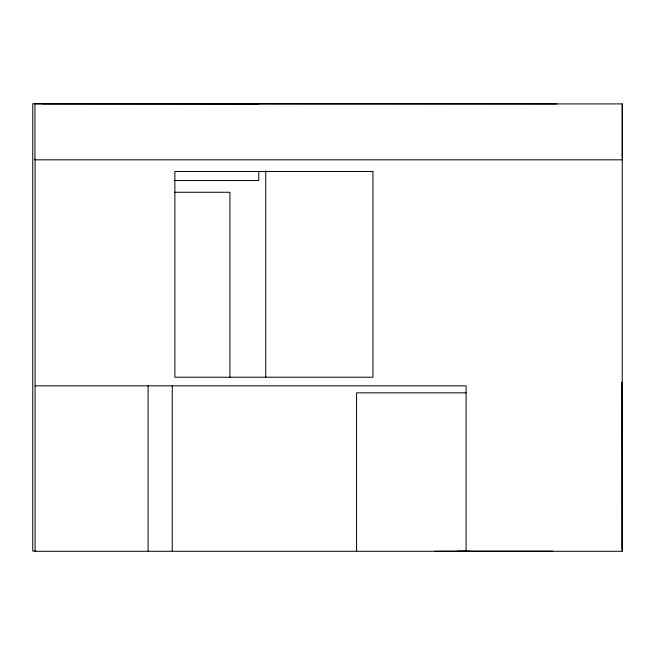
<?xml version="1.0" encoding="UTF-8"?>
<svg xmlns="http://www.w3.org/2000/svg" width="655" height="655" viewBox="0 0 655 655"><rect width="100%" height="100%" fill="white"/><g stroke="black" fill="none" stroke-linecap="round" stroke-linejoin="round"><path stroke-width="0.98" d="M622.152 548.653L622.25 384.493M622.25 157.225L622.25 103.908L34.944 103.908L34.944 159.828L622.25 159.828M552.771 551.183L457.223 551.183M434.691 551.281L469.471 551.183M42.657 103.727L258.766 103.817M556.84 103.908L32.75 103.719L32.75 551.092L35.755 551.092M174.156 180.567L258.766 180.567L258.766 171.356M174.885 192.267L229.93 192.267L229.93 377.305M35.075 385.844L466.09 385.844L466.09 551.281M466.09 392.836L356.574 392.836L356.574 551.281M622.25 551.092L621.996 382.053L622.053 384.493M622.25 103.908L622.25 551.281L35.075 551.281L35.075 159.059M265.758 170.889L265.758 377.345M172.257 385.844L172.257 551.281M148.112 385.844L148.112 551.281M372.932 171.479L174.877 171.479L174.877 377.223L372.932 377.223L372.932 171.479"/></g></svg>
